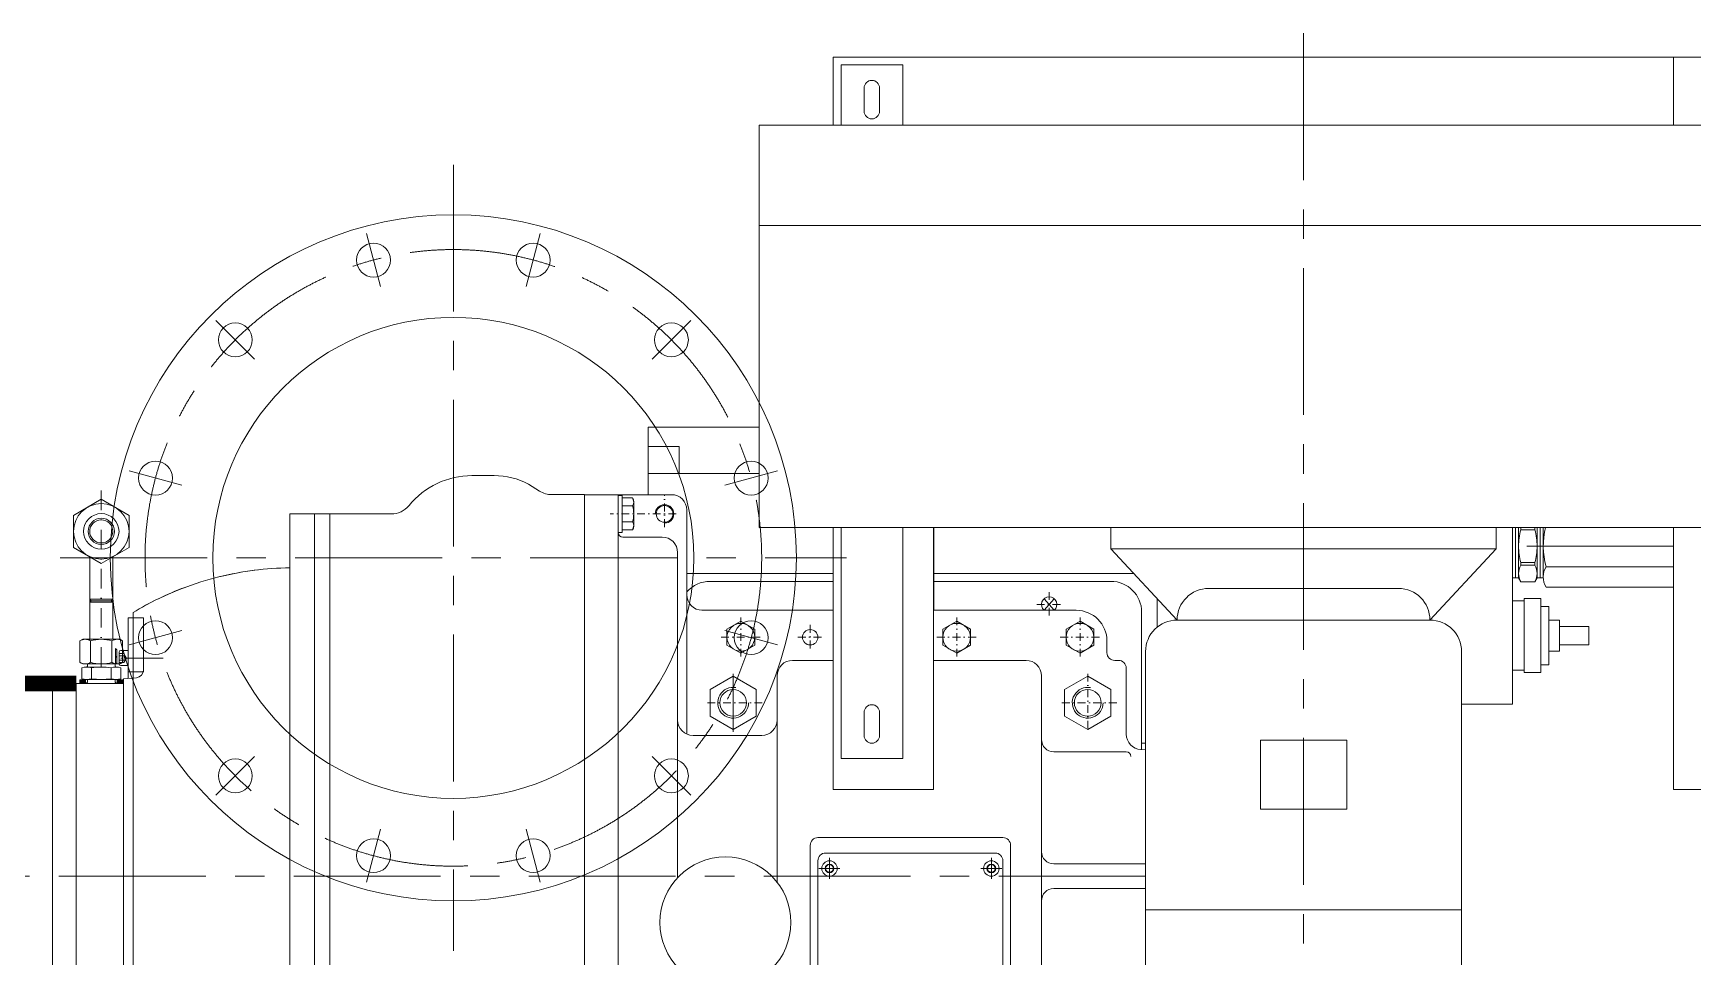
# Model space of a CAD drawing. Header units: millimetres. Extents: x 2 to 503272, y 1 to 383444.
# Drawn here: x 405015 to 432358, y 137712 to 152930 of the extents above; entities that cross this region are included whole.
import ezdxf

# ---------------------------------------------------------------- set-up
doc = ezdxf.new("R2010")
doc.units = ezdxf.units.MM
doc.header["$LTSCALE"] = 25.4
for name, pattern in [('ACAD_ISO02W100', [15, 12, -3]), ('ACAD_ISO04W100', [30, 24, -3, 0, -3]), ('CENTER', [50.8, 31.75, -6.35, 6.35, -6.35]), ('DASHDOT', [25.4, 12.7, -6.35, 0, -6.35]), ('虚线', [2, 1, -1])]:
    doc.linetypes.add(name, pattern=pattern)
for name, color, linetype, lineweight in [('CAXA1', 5, 'CENTER', 5), ('CAXA3', 7, 'Continuous', 5), ('EB0', 7, 'Continuous', 5), ('剖面线', 4, 'Continuous', 5), ('虚线层', 6, 'ACAD_ISO02W100', 5)]:
    doc.layers.add(name, color=color, linetype=linetype, lineweight=lineweight)
pattern_1 = [(180, (410954.985, 137141.673), (-9e-15, -24.1935), []), (240, (410954.985, 137141.673), (20.952186, -12.09675), []), (300, (410954.985, 137141.673), (20.952186, 12.09675), [])]

msp = doc.modelspace()

# ---------------------------------------------------------------- hatches: boundary and pattern name
at = {"lineweight": 5}
h = msp.add_hatch(color=7, dxfattribs=at)
h.paths.add_polyline_path([(406327.1, 143553.34), (406326.87, 143603.91), (406301.7, 143578.74)])
h.paths.add_polyline_path([(405946.1, 143553.34), (405971.5, 143578.74), (405946.34, 143603.91), (405945.76, 143603.91)])
h = msp.add_hatch(dxfattribs=at)
h.set_pattern_fill('NET3', scale=7.62, angle=-180, style=0)
h.set_pattern_definition(pattern_1)
h.paths.add_polyline_path([(405781, 142274.45), (405781, 142223.65), (405844.5, 142223.65), (405844.5, 142274.45)])
h.paths.add_polyline_path([(405876.25, 142283.34), (405844.5, 142274.45), (405844.5, 142223.65), (405876.25, 142214.76)])
h = msp.add_hatch(dxfattribs=at)
h.set_pattern_fill('NET3', scale=7.62, angle=-180, style=0)
h.set_pattern_definition(pattern_1)
h.paths.add_polyline_path([(406428.7, 142274.45), (406396.95, 142283.34), (406396.95, 142214.76), (406428.7, 142223.65)])
h = msp.add_hatch(dxfattribs=at)
h.set_pattern_fill('NET3', scale=7.62, angle=-180, style=0)
h.set_pattern_definition(pattern_1)
h.paths.add_polyline_path([(406428.7, 142274.45), (406428.7, 142223.65), (406492.2, 142223.65), (406492.2, 142274.45)])
at = {"layer": '剖面线', "lineweight": 5}
h = msp.add_hatch(dxfattribs=at)
h.set_pattern_fill('JIS_WOOD', scale=127, angle=-90, style=0)
h.set_pattern_definition([(225, (405462.06, 157864.91), (-63.5, 63.5), [])])
h.paths.add_polyline_path([(406390.6, 142537.34), (406371.55, 142548.34), (406371.55, 142765.94), (406390.6, 142765.94)])

# ---------------------------------------------------------------- linework, layer by layer
at = {"color": 7, "lineweight": 5}
for p, q in [((415149.37, 145326.05), (415149.37, 146437.77)), ((415657.41, 146120.1), (415149.41, 146120.1)), ((415657.37, 146120.1), (415657.37, 145675.77)), ((416978.17, 145675.62), (415149.37, 145675.62)), ((415530.33, 145326.05), (414095.23, 145326.05)), ((414654.03, 145326.05), (414654.03, 132753.51)), ((414654.03, 145313.69), (414654.03, 145313.69)), ((414654.03, 145313.69), (414717.53, 145313.69)), ((414717.53, 145313.69), (414717.53, 145313.69)), ((414717.53, 145313.69), (414717.53, 144704.09)), ((414717.53, 145161.29), (414717.53, 145272.85)), ((414717.53, 145272.85), (414717.53, 145272.85)), ((414717.53, 145272.85), (414888.56, 145272.85)), ((414888.56, 145272.85), (414717.53, 145272.85)), ((414888.56, 145272.85), (414908.03, 145206.86)), ((414889.81, 145270.89), (414888.56, 145272.85)), ((414888.56, 145272.85), (414908.03, 145206.86)), ((414891.01, 145268.9), (414889.81, 145270.89)), ((414892.18, 145266.89), (414891.01, 145268.9)), ((414893.31, 145264.86), (414892.18, 145266.89)), ((414894.4, 145262.8), (414893.31, 145264.86)), ((414895.45, 145260.73), (414894.4, 145262.8)), ((414896.46, 145258.63), (414895.45, 145260.73)), ((414897.43, 145256.52), (414896.46, 145258.63)), ((414898.35, 145254.39), (414897.43, 145256.52)), ((414899.24, 145252.24), (414898.35, 145254.39)), ((414900.09, 145250.07), (414899.24, 145252.24)), ((414900.9, 145247.89), (414900.09, 145250.07)), ((414901.66, 145245.7), (414900.9, 145247.89)), ((414902.38, 145243.49), (414901.66, 145245.7)), ((414903.06, 145241.26), (414902.38, 145243.49)), ((414903.7, 145239.03), (414903.06, 145241.26)), ((414904.29, 145236.78), (414903.7, 145239.03)), ((414904.84, 145234.52), (414904.29, 145236.78)), ((414905.35, 145232.25), (414904.84, 145234.52)), ((414905.81, 145229.97), (414905.35, 145232.25)), ((414906.23, 145227.68), (414905.81, 145229.97)), ((414906.61, 145225.39), (414906.23, 145227.68)), ((414906.94, 145223.09), (414906.61, 145225.39)), ((414907.23, 145220.78), (414906.94, 145223.09)), ((414907.47, 145218.47), (414907.23, 145220.78)), ((414907.67, 145216.15), (414907.47, 145218.47)), ((414907.83, 145213.83), (414907.67, 145216.15)), ((414907.94, 145211.51), (414907.83, 145213.83)), ((414908, 145209.19), (414907.94, 145211.51)), ((414908.03, 145206.86), (414908, 145209.19)), ((414908.03, 145206.86), (414908.03, 145008.89)), ((414908.03, 144810.91), (414908.03, 145206.86)), ((414654.03, 145180.34), (414654.03, 145180.34)), ((414717.53, 145180.34), (414717.53, 145180.34)), ((414717.53, 145161.29), (414717.53, 145161.29)), ((414888.56, 145140.87), (414717.53, 145140.87)), ((414908.03, 145008.89), (414908.03, 145008.89)), ((414908.03, 145008.89), (414908.03, 144810.91)), ((415784.33, 141380.25), (415784.33, 145072.05)), ((414654.03, 144837.44), (414654.03, 144837.44)), ((414717.53, 144704.09), (414654.03, 144704.09)), ((414711.11, 144704.09), (414711.11, 144704.09)), ((414711.11, 144704.09), (414717.53, 144704.09)), ((414888.56, 144876.91), (414717.53, 144876.91)), ((414717.53, 144744.92), (414717.53, 144856.49)), ((414717.53, 144856.49), (414717.53, 144856.49)), ((414717.53, 144837.44), (414717.53, 144837.44)), ((414888.56, 144744.92), (414717.53, 144744.92)), ((414717.53, 144744.92), (414717.53, 144744.92)), ((414888.56, 144744.92), (414717.53, 144744.92)), ((414717.53, 144704.09), (414717.53, 144704.09)), ((414908.03, 144810.91), (414888.56, 144744.92)), ((414908.03, 144810.91), (414888.56, 144744.92)), ((414888.56, 144744.92), (414889.81, 144746.89)), ((414889.81, 144746.89), (414891.01, 144748.88)), ((414891.01, 144748.88), (414892.18, 144750.89)), ((414892.18, 144750.89), (414893.31, 144752.92)), ((414893.31, 144752.92), (414894.4, 144754.97)), ((414894.4, 144754.97), (414895.45, 144757.05)), ((414895.45, 144757.05), (414896.46, 144759.14)), ((414896.46, 144759.14), (414897.43, 144761.26)), ((414897.43, 144761.26), (414898.35, 144763.39)), ((414898.35, 144763.39), (414899.24, 144765.54)), ((414899.24, 144765.54), (414900.09, 144767.7)), ((414900.09, 144767.7), (414900.9, 144769.88)), ((414900.9, 144769.88), (414901.66, 144772.08)), ((414901.66, 144772.08), (414902.38, 144774.29)), ((414902.38, 144774.29), (414903.06, 144776.51)), ((414903.06, 144776.51), (414903.7, 144778.75)), ((414903.7, 144778.75), (414904.29, 144781)), ((414904.29, 144781), (414904.84, 144783.26)), ((414904.84, 144783.26), (414905.35, 144785.53)), ((414905.35, 144785.53), (414905.81, 144787.8)), ((414905.81, 144787.8), (414906.23, 144790.09)), ((414906.23, 144790.09), (414906.61, 144792.39)), ((414906.61, 144792.39), (414906.94, 144794.69)), ((414906.94, 144794.69), (414907.23, 144796.99)), ((414907.23, 144796.99), (414907.47, 144799.31)), ((414907.47, 144799.31), (414907.67, 144801.62)), ((414907.67, 144801.62), (414907.83, 144803.94)), ((414907.83, 144803.94), (414907.94, 144806.27)), ((414907.94, 144806.27), (414908, 144808.59)), ((414908, 144808.59), (414908.03, 144810.91)), ((419855.7, 143421.38), (419855.7, 144786.77)), ((429386.17, 144786.77), (429386.17, 141873.29)), ((429386.17, 143956.44), (429386.17, 144786.77)), ((429436.97, 144786.77), (429436.97, 144477.14)), ((429487.77, 144786.77), (429487.77, 144477.14)), ((429523.61, 144744.15), (429755.71, 144744.15)), ((429524.64, 144786.77), (429524.64, 144744.15)), ((429755.71, 144786.77), (429755.71, 144744.15)), ((429792.57, 144786.77), (429792.57, 144477.14)), ((429843.37, 144786.77), (429843.37, 144477.14)), ((429894.17, 143971.21), (429894.17, 144786.77)), ((429894.17, 143956.44), (429894.17, 144786.77)), ((414730.23, 144627.6), (415377.93, 144627.6)), ((415631.93, 139016.1), (415631.93, 144373.6)), ((429436.97, 143956.44), (429436.97, 144477.14)), ((429487.77, 143956.44), (429487.77, 144477.14)), ((429792.57, 143956.44), (429792.57, 144477.14)), ((429843.37, 143956.44), (429843.37, 144477.14)), ((405946.1, 142943.74), (405946.1, 144303.8)), ((406327.1, 142943.74), (406327.1, 144303.8)), ((429523.61, 144210.13), (429755.71, 144210.13)), ((429523.61, 144162.6), (429755.71, 144162.6)), ((429524.64, 144162.6), (429524.64, 144210.13)), ((429755.71, 144162.6), (429755.71, 144210.13)), ((429939.36, 144139.85), (432040.37, 144139.85)), ((418197.37, 144024.77), (415784.33, 144024.77)), ((418197.37, 143897.78), (416165.41, 143897.78)), ((423148.56, 144024.77), (419855.7, 144024.77)), ((422769.41, 143897.78), (419855.7, 143897.78)), ((429436.97, 143956.44), (429386.17, 143956.44)), ((429487.77, 143956.44), (429436.97, 143956.44)), ((429487.77, 143956.44), (429524.64, 143892.45)), ((429524.92, 143892.45), (429755.71, 143892.45)), ((429792.57, 143956.44), (429755.71, 143892.45)), ((429792.57, 143956.44), (429894.17, 143956.44)), ((405945.76, 143603.91), (406326.86, 143604.8)), ((405971.5, 143578.74), (405945.76, 143604.49)), ((405946.1, 143553.34), (405945.76, 143604.49)), ((405971.5, 143578.74), (405946.1, 143553.34)), ((405946.1, 143553.34), (406327.1, 143554.24)), ((405971.5, 143578.74), (406301.7, 143578.74)), ((406301.7, 143578.74), (405971.5, 143578.74)), ((406301.7, 143578.74), (406326.87, 143603.91)), ((406301.7, 143578.74), (406327.1, 143553.34)), ((406327.1, 143553.34), (406326.87, 143603.91)), ((423531.79, 143614.04), (423531.79, 143142.86)), ((429386.17, 143575.09), (429576.67, 143575.09)), ((429576.67, 143613.19), (429576.67, 142393.99)), ((429576.67, 143613.19), (429856.07, 143613.19)), ((429856.07, 143613.19), (429856.07, 142393.99)), ((429939.36, 143802.57), (432040.37, 143802.57)), ((406576.83, 142297.63), (406576.83, 143294.26)), ((406576.83, 143294.26), (406830.83, 143294.26)), ((406830.83, 142405.26), (406830.83, 143294.26)), ((416030.61, 143421.38), (418197.37, 143421.38)), ((416038.33, 143421.26), (418197.37, 143421.26)), ((419848.37, 143421.38), (422007.6, 143421.38)), ((419848.37, 143421.26), (422197.99, 143421.26)), ((423277.41, 143389.78), (423277.41, 141127.13)), ((429856.07, 143486.19), (429983.07, 143486.19)), ((429983.07, 143486.19), (429983.07, 142520.99)), ((429983.07, 143257.59), (430160.87, 143257.59)), ((430160.87, 143257.59), (430160.87, 142749.59)), ((430160.87, 143155.99), (430643.47, 143155.99)), ((430643.47, 143155.99), (430643.47, 142851.19)), ((405831.8, 142943.74), (405784.65, 142916.52)), ((405784.65, 142564.57), (405784.65, 142916.52)), ((405831.8, 142943.74), (406441.4, 142943.74)), ((405960.63, 142564.57), (405960.63, 142916.52)), ((406312.58, 142564.57), (406312.58, 142916.52)), ((406371.55, 142537.27), (406371.55, 142791.34)), ((406371.55, 142791.34), (406390.6, 142772.29)), ((406371.55, 142548.34), (406371.55, 142791.34)), ((406371.55, 142537.27), (406371.55, 142791.34)), ((406371.55, 142791.34), (406390.6, 142772.29)), ((406390.6, 142772.29), (406390.6, 142556.39)), ((406390.6, 142772.29), (406390.6, 142556.39)), ((406390.6, 142537.34), (406390.6, 142765.94)), ((406432.05, 142733.23), (406432.05, 142534.5)), ((406441.4, 142943.74), (406488.56, 142916.52)), ((406456.89, 142758.07), (406576.83, 142758.07)), ((406488.56, 142564.57), (406488.56, 142916.52)), ((406576.83, 142509.66), (406576.83, 142758.07)), ((406830.83, 142405.26), (406830.83, 142849.76)), ((422705.99, 142913.26), (422705.99, 142722.76)), ((430160.87, 142749.59), (429983.07, 142749.59)), ((430160.87, 142851.19), (430643.47, 142851.19)), ((405831.8, 142537.34), (405784.65, 142564.57)), ((405854.31, 142486.54), (405813.98, 142475.74)), ((405813.98, 142294.15), (405813.98, 142475.74)), ((405831.8, 142537.34), (406400.57, 142537.34)), ((406136.6, 142486.54), (405854.31, 142486.54)), ((405908, 142530.99), (405901.65, 142537.34)), ((405908, 142499.24), (405908, 142530.99)), ((405975.29, 142294.15), (405975.29, 142475.74)), ((406297.92, 142294.15), (406297.92, 142475.74)), ((406365.2, 142530.99), (406390.6, 142556.39)), ((406365.2, 142499.24), (406365.2, 142530.99)), ((406378.53, 142544.32), (406371.55, 142548.34)), ((406441.4, 142537.34), (406371.55, 142537.34)), ((406418.9, 142486.54), (406377.9, 142486.54)), ((406390.6, 142537.34), (406390.53, 142537.38)), ((406418.9, 142486.54), (406459.23, 142475.74)), ((406508.25, 142707.19), (406432.05, 142707.19)), ((406508.25, 142670.52), (406432.05, 142670.52)), ((406508.25, 142597.2), (406432.05, 142597.2)), ((406508.25, 142560.54), (406432.05, 142560.54)), ((406441.4, 142537.34), (406488.56, 142564.57)), ((406456.89, 142509.66), (406576.83, 142509.66)), ((406459.23, 142294.15), (406459.23, 142475.74)), ((406508.25, 142707.19), (406550.58, 142633.86)), ((406508.25, 142560.54), (406550.58, 142633.86)), ((417526.08, 142596.18), (418197.37, 142596.19)), ((419848.37, 142596.19), (421372.51, 142596.19)), ((422896.49, 142595.76), (422832.99, 142595.76)), ((423023.49, 142468.76), (423023.49, 141381.47)), ((429856.07, 142520.99), (429983.07, 142520.99)), ((405078.23, 142214.76), (406500.63, 142214.76)), ((405781, 142223.65), (405781, 142274.45)), ((405781, 142274.45), (405844.5, 142274.45)), ((405781, 142223.65), (405844.5, 142223.65)), ((405854.31, 142283.34), (405813.98, 142294.15)), ((405844.5, 142274.45), (405876.25, 142283.34)), ((405844.5, 142223.65), (405844.5, 142274.45)), ((405844.5, 142223.65), (405876.25, 142214.76)), ((406136.6, 142283.34), (405854.31, 142283.34)), ((405876.25, 142283.34), (406136.6, 142283.34)), ((405876.25, 142214.76), (405876.25, 142283.34)), ((406136.6, 142214.76), (405876.25, 142214.76)), ((405908, 142238.89), (405882.6, 142213.49)), ((405901.65, 142232.61), (405901.65, 142214.76)), ((405908, 142270.64), (405908, 142238.89)), ((406136.6, 142283.34), (406396.95, 142283.34)), ((406365.2, 142270.64), (406365.2, 142238.89)), ((406365.2, 142238.89), (406390.6, 142213.49)), ((406418.9, 142283.34), (406377.9, 142283.34)), ((406396.95, 142214.76), (406389.33, 142214.76)), ((406396.95, 142214.76), (406396.95, 142283.34)), ((406428.7, 142274.45), (406396.95, 142283.34)), ((406428.7, 142223.65), (406396.95, 142214.76)), ((406418.9, 142283.34), (406459.23, 142294.15)), ((406428.7, 142223.65), (406428.7, 142274.45)), ((406492.2, 142274.45), (406428.7, 142274.45)), ((406492.2, 142223.65), (406428.7, 142223.65)), ((406492.2, 142223.65), (406492.2, 142274.45)), ((406500.63, 142290.96), (406714.9, 142309.71)), ((406576.83, 142405.26), (406830.83, 142405.26)), ((416546.6, 142376.29), (416546.6, 141418.56)), ((417272.09, 141613.02), (417272.08, 142342.18)), ((421626.51, 126267.99), (421626.51, 142342.19)), ((423023.6, 142291.08), (423023.6, 141620.53)), ((429576.67, 142432.09), (429386.17, 142432.09)), ((429576.67, 142393.99), (429856.07, 142393.99)), ((429386.17, 141873.29), (428547.87, 141873.29)), ((417272.09, 141613.02), (417272.03, 138939.79)), ((415885.93, 141359.05), (417018.09, 141359.05)), ((423340.87, 141123.8), (423264.2, 141127.82)), ((423340.87, 141230.77), (423277.41, 141230.77)), ((421829.71, 141089.47), (423023.51, 141089.47)), ((417816.54, 136877.81), (417816.54, 139548.19)), ((417943.54, 139675.19), (420991.48, 139675.19)), ((421118.48, 136877.81), (421118.48, 139548.19)), ((417943.41, 139294.19), (417943.41, 137135.19)), ((418070.41, 139421.19), (420864.41, 139421.19)), ((418133.91, 139239.14), (418070.41, 139202.47)), ((418070.41, 139202.47), (418070.41, 139131.91)), ((418133.91, 138994.18), (418133.91, 139340.2)), ((418133.91, 139239.14), (418197.41, 139202.47)), ((418197.41, 139202.47), (418197.41, 139131.91)), ((420800.91, 139239.14), (420737.41, 139202.47)), ((420737.41, 139202.47), (420737.41, 139131.91)), ((420800.91, 138994.18), (420800.91, 139340.2)), ((420800.91, 139239.14), (420864.41, 139202.47)), ((420864.41, 139202.47), (420864.41, 139131.91)), ((420991.41, 139294.19), (420991.41, 137135.19)), ((421829.71, 139243.07), (423340.87, 139243.07)), ((418306.92, 139167.19), (417960.9, 139167.19)), ((418133.91, 139095.25), (418070.41, 139131.91)), ((418133.91, 139095.25), (418197.41, 139131.91)), ((420973.92, 139167.19), (420627.9, 139167.19)), ((420800.91, 139095.25), (420737.41, 139131.91)), ((420800.91, 139095.25), (420864.41, 139131.91)), ((421111.01, 139039.76), (421111.01, 139039.88)), ((421829.71, 138836.67), (423340.87, 138836.67))]:
    msp.add_line(p, q, dxfattribs=at)
at = {"color": 7, "linetype": 'DASHDOT', "lineweight": 5}
msp.add_line((406136.6, 145393.98), (406136.6, 142378.14), dxfattribs=at)
at = {"color": 7, "linetype": '虚线', "lineweight": 5}
for p, q in [((414711.11, 145313.69), (414654.03, 145313.69)), ((414717.53, 145313.69), (414711.11, 145313.69)), ((414711.11, 145313.69), (414711.11, 145313.69)), ((414717.53, 145180.34), (414717.53, 145313.69)), ((414717.53, 144744.92), (414717.53, 145272.85)), ((414654.03, 144704.09), (414711.11, 144704.09))]:
    msp.add_line(p, q, dxfattribs=at)
at = {"color": 7, "linetype": 'DASHDOT', "lineweight": 5, "ltscale": 0.4}
for p, q in [((415416.03, 144792.66), (415416.03, 145326.1)), ((415609.55, 145008.89), (414518.23, 145008.89)), ((421753.41, 143719.98), (421753.41, 143313.58)), ((416673.6, 143302.84), (416673.6, 142651.01)), ((420229.6, 143302.84), (420229.6, 142651.01)), ((421550.21, 143516.78), (421956.61, 143516.78)), ((422261.6, 143302.84), (422261.6, 142651.01)), ((417816.6, 143180.13), (417816.6, 142773.73)), ((416347.68, 142976.93), (416999.52, 142976.93)), ((417613.4, 142976.93), (418019.8, 142976.93)), ((419903.68, 142976.93), (420555.52, 142976.93)), ((421935.68, 142976.93), (422587.52, 142976.93)), ((422388.6, 142376.29), (422388.6, 141418.56)), ((417025.47, 141897.43), (416067.73, 141897.43)), ((422867.47, 141897.43), (421909.73, 141897.43))]:
    msp.add_line(p, q, dxfattribs=at)
at = {"color": 7, "linetype": 'ACAD_ISO04W100', "lineweight": 5}
msp.add_line((407156.22, 142633.86), (406393.95, 142633.86), dxfattribs=at)
at = {"color": 7, "lineweight": 5}
for points in [[(406593.8, 144985.71), (406136.6, 145249.67), (405679.4, 144985.71), (405679.4, 144457.78), (406136.6, 144193.81), (406593.8, 144457.78)], [(416902.2, 143108.91), (416673.6, 143240.89), (416445, 143108.91), (416445, 142844.94), (416673.6, 142712.96), (416902.2, 142844.94)], [(420458.2, 143108.91), (420229.6, 143240.89), (420001, 143108.91), (420001, 142844.94), (420229.6, 142712.96), (420458.2, 142844.94)], [(422490.2, 143108.91), (422261.6, 143240.89), (422033, 143108.91), (422033, 142844.94), (422261.6, 142712.96), (422490.2, 142844.94)], [(416927.6, 142117.4), (416546.6, 142337.37), (416165.6, 142117.4), (416165.6, 141677.45), (416546.6, 141457.48), (416927.6, 141677.45)], [(422769.6, 142117.4), (422388.6, 142337.37), (422007.6, 142117.4), (422007.6, 141677.45), (422388.6, 141457.48), (422769.6, 141677.45)]]:
    msp.add_lwpolyline(points, close=True, dxfattribs=at)
at = {"color": 7, "lineweight": 5, "const_width": 254}
msp.add_lwpolyline([(405724.59, 142214.76), (403438.59, 142214.76)], dxfattribs=at)
at = {"color": 7, "lineweight": 5}
for centre, radius in [((411937.09, 144284.86), 5651.5), ((410622.29, 149191.77), 279.4), ((413251.89, 149191.77), 279.4), ((411937.09, 144284.86), 3962.4), ((408344.99, 147876.97), 279.4), ((415529.2, 147876.97), 279.4), ((407030.19, 145599.66), 279.4), ((416844, 145599.66), 279.4), ((406136.6, 144721.74), 457.2), ((406136.6, 144721.74), 292.1), ((406136.6, 144721.74), 215.9), ((415416.03, 145008.89), 137.27), ((406136.6, 144721.74), 190.5), ((407030.19, 142970.06), 279.4), ((416673.6, 142976.93), 228.6), ((416844, 142970.06), 279.4), ((417816.6, 142976.93), 127), ((420229.6, 142976.93), 228.6), ((422261.6, 142976.93), 228.6), ((416546.6, 141897.43), 219.63), ((422388.6, 141897.43), 219.63), ((408344.99, 140692.76), 279.4), ((415529.2, 140692.76), 279.4), ((410622.29, 139377.96), 279.4), ((413251.89, 139377.96), 279.4), ((416419.4, 138277.72), 1079.5), ((418133.91, 139167.19), 127), ((418133.91, 139167.19), 72.64), ((418133.91, 139167.19), 63.5), ((420800.91, 139167.19), 127), ((420800.91, 139167.19), 72.64), ((420800.91, 139167.19), 63.5)]:
    msp.add_circle(centre, radius, dxfattribs=at)
for centre, radius, start, end in [((414786.43, 145206.86), 121.6, 327.132768, 32.867232), ((415530.33, 145072.05), 254, 360, 90), ((414450.83, 145008.89), 457.2, 343.221345, 16.778655), ((415416.03, 145008.89), 152.4, 270, 180), ((414730.23, 144703.8), 76.2, 180, 270), ((414786.43, 144810.91), 121.6, 327.132768, 32.867232), ((430473.1, 144477.14), 985.33, 164.276943, 180), ((428807.25, 144477.14), 985.33, 0, 15.723057), ((431175.54, 144477.14), 1281.37, 166.016883, 195.26148), ((415377.93, 144373.6), 254, 0, 90), ((430473.1, 144477.14), 985.33, 180, 195.723057), ((428807.25, 144477.14), 985.33, 344.276943, 0), ((429753.61, 144027.53), 265.84, 149.461874, 210.538126), ((429526.74, 144027.53), 265.84, 329.461874, 30.538126), ((430231.46, 143971.21), 337.29, 150, 210), ((416165.41, 143389.78), 508, 90, 138.604559), ((422769.41, 143389.78), 508, 360, 90), ((416038.33, 143675.26), 254, 180, 270), ((421753.41, 143516.78), 127, 311.227636, 228.772364), ((422197.99, 142913.26), 508, 0, 90), ((405872.64, 142787.94), 155.8, 55.615753, 124.384247), ((406136.6, 142361.37), 582.38, 90, 107.587954), ((406136.6, 142361.37), 582.38, 72.412046, 90), ((406400.57, 142787.94), 155.8, 55.615753, 124.384247), ((406456.89, 142733.23), 24.84, 90, 180), ((405872.64, 142693.15), 155.8, 235.615753, 304.384247), ((405894.64, 142180.13), 306.41, 74.73852, 105.26148), ((405895.3, 142499.24), 12.7, 269.880153, 0), ((406136.6, 143119.72), 582.38, 252.412046, 270), ((406119.45, 141533.2), 953.5, 88.96905, 98.695681), ((406136.6, 143119.72), 582.38, 270, 287.587954), ((406153.76, 141533.2), 953.5, 81.304319, 91.03095), ((406378.57, 142180.13), 306.41, 74.73852, 105.26148), ((406400.57, 142693.15), 155.8, 235.615753, 304.384247), ((406377.9, 142499.24), 12.7, 180, 270), ((406456.89, 142534.5), 24.84, 180, 270), ((406471.59, 142688.86), 40.99, 333.434949, 26.565051), ((406368.97, 142633.86), 144.02, 345.252867, 14.747133), ((406471.59, 142578.87), 40.99, 333.434949, 26.565051), ((417526.08, 142342.18), 254, 90, 180), ((421372.51, 142342.19), 254, 0, 90), ((422832.99, 142722.76), 127, 180, 270), ((422896.49, 142468.76), 127, 360, 90), ((405894.64, 142589.76), 306.41, 254.73852, 285.26148), ((405895.3, 142270.64), 12.7, 360, 90.119847), ((406119.45, 143236.69), 953.5, 261.304319, 271.03095), ((406153.76, 143236.69), 953.5, 268.96905, 278.695681), ((406378.57, 142589.76), 306.41, 254.73852, 285.26148), ((406377.9, 142270.64), 12.7, 90, 180), ((406703.83, 142436.23), 127, 275, 360), ((416546.6, 141897.43), 254, 80, 0), ((422388.6, 141897.43), 254, 80, 0), ((415885.93, 141613.05), 254, 180, 270), ((417018.09, 141613.05), 254, 270, 0), ((423277.49, 141381.47), 254, 180, 267), ((421829.71, 141292.67), 203.2, 180, 270), ((423023.51, 141013.27), 76.2, 0, 90), ((417943.54, 139548.19), 127, 90, 180), ((420991.48, 139548.19), 127, 0, 90), ((418070.41, 139294.19), 127, 90, 180), ((420864.41, 139294.19), 127, 0, 90), ((421829.71, 139446.27), 203.2, 180, 270), ((421829.71, 138633.47), 203.2, 90, 180)]:
    msp.add_arc(centre, radius, start, end, dxfattribs=at)
at = {"layer": 'CAXA1', "linetype": 'CENTER', "lineweight": 5, "ltscale": 3}
for p, q in [((425944.37, 152929.9), (425944.37, 136490.02)), ((411937.09, 150761.99), (411937.09, 137807.74)), ((410738.88, 148756.67), (410505.71, 149626.87)), ((413135.31, 148756.67), (413368.48, 149626.87)), ((408663.51, 147558.45), (408026.47, 148195.48)), ((415210.68, 147558.45), (415847.71, 148195.48)), ((407465.29, 145483.08), (406595.09, 145716.25)), ((416408.89, 145483.08), (417279.1, 145716.25)), ((432040.37, 144476.79), (429386.17, 144476.79)), ((405459.97, 144284.86), (418414.22, 144284.86)), ((407465.29, 143086.65), (406595.09, 142853.48)), ((416408.89, 143086.65), (417279.1, 142853.48)), ((408663.51, 141011.28), (408026.47, 140374.24)), ((415210.68, 141011.28), (415847.71, 140374.24)), ((410738.88, 139813.06), (410505.71, 138942.86)), ((413135.31, 139813.06), (413368.48, 138942.86)), ((423340.87, 139039.76), (362291.39, 139039.76))]:
    msp.add_line(p, q, dxfattribs=at)
msp.add_circle((411937.09, 144284.86), 5080, dxfattribs=at)
at = {"layer": 'CAXA3', "color": 7, "linetype": 'Continuous', "lineweight": 5}
for p, q in [((418197.37, 151412.59), (418197.37, 152533.77)), ((433691.37, 152533.77), (418197.37, 152533.77)), ((419340.37, 152406.77), (418324.37, 152406.77)), ((418324.37, 152406.77), (418324.37, 151412.59)), ((419340.37, 152406.77), (419340.37, 151412.59)), ((432040.37, 151412.59), (432040.37, 152533.77)), ((418705.37, 151644.77), (418705.37, 152025.77)), ((418959.37, 151644.77), (418959.37, 152025.77)), ((416978.17, 144786.77), (416978.17, 151412.59)), ((416978.17, 151412.59), (434910.57, 151412.59)), ((416978.17, 149761.55), (434910.57, 149761.55)), ((416978.17, 144786.77), (434910.57, 144786.77)), ((418197.37, 140468.77), (418197.37, 144786.77)), ((418324.37, 140976.77), (418324.37, 144786.77)), ((419340.37, 140976.77), (419340.37, 144786.77)), ((419848.37, 140468.77), (419848.37, 144786.77)), ((422769.37, 144786.77), (422769.37, 144431.17)), ((429119.37, 144786.77), (429119.37, 144431.17)), ((432040.37, 140468.77), (432040.37, 144786.77)), ((422769.37, 144431.17), (429119.37, 144431.17)), ((422769.37, 144431.17), (423861.57, 143260.61)), ((429119.37, 144431.17), (428027.17, 143260.61)), ((424382.27, 143781.31), (427506.47, 143781.31)), ((423861.57, 143260.61), (428027.17, 143260.61)), ((423340.87, 142739.91), (423340.87, 137382.67)), ((428547.87, 142739.91), (428547.87, 137382.67)), ((418705.37, 141357.7), (418705.37, 141738.7)), ((418959.37, 141357.7), (418959.37, 141738.7)), ((425233.17, 141281.03), (426655.57, 141281.03)), ((425233.17, 141281.03), (425233.17, 140143.11)), ((426655.57, 141281.03), (426655.57, 140143.11)), ((418324.37, 140976.77), (419340.37, 140976.77)), ((418197.37, 140468.77), (419848.37, 140468.77)), ((433691.37, 140468.77), (432040.37, 140468.77)), ((425233.17, 140143.11), (426655.57, 140143.11)), ((423340.87, 138487.57), (428547.87, 138487.57))]:
    msp.add_line(p, q, dxfattribs=at)
for centre, radius, start, end in [((418832.37, 152025.77), 127, 0.000049, 180.000049), ((418832.37, 151644.77), 127, 179.999915, 359.999915), ((424382.27, 143260.61), 520.7, 90, 180), ((427506.47, 143260.61), 520.7, 0, 90), ((423861.57, 142739.91), 520.7, 90, 180), ((428027.17, 142739.91), 520.7, 0, 90), ((418832.37, 141738.7), 127, 0.000049, 180.000049), ((418832.37, 141357.7), 127, 179.999915, 359.999915)]:
    msp.add_arc(centre, radius, start, end, dxfattribs=at)
at = {"layer": 'EB0', "color": 7, "lineweight": 5}
for p, q in [((416978.17, 146437.77), (415149.37, 146437.77)), ((412239.7, 145640.02), (412608.44, 145640.02)), ((413175.85, 145499.93), (413356.89, 145385.38)), ((413560.61, 145326.34), (414095.23, 145326.34)), ((414095.23, 132753.19), (414095.23, 145326.1)), ((409243.83, 133070.76), (409243.83, 145008.76)), ((409243.83, 145008.76), (409650.23, 145008.76)), ((409421.63, 145008.76), (409650.23, 145008.76)), ((409650.23, 145008.76), (410911.67, 145008.76)), ((409650.23, 144780.03), (409650.23, 145008.76)), ((409650.23, 133070.76), (409650.23, 145008.76)), ((409904.09, 133070.76), (409904.09, 145008.76)), ((421837.24, 143421.38), (421669.58, 143612.18)), ((421669.58, 143421.38), (421837.24, 143612.18)), ((406660.74, 143384.22), (406660.18, 134695.82)), ((405332.23, 135864.76), (405332.23, 142214.76)), ((405724.59, 142214.76), (405724.59, 135864.76)), ((406500.63, 142290.96), (406500.63, 135788.56))]:
    msp.add_line(p, q, dxfattribs=at)
for centre, radius, start, end in [((412244.84, 144297.64), 1342.39, 90, 140.675844), ((412608.44, 144420.82), 1219.2, 62.263858, 90), ((412608.44, 144420.82), 1219.2, 53.51153, 53.524488), ((413560.61, 145707.34), 381, 237.676225, 270), ((410911.67, 145389.76), 381, 270.000007, 320.675825), ((409294.52, 139040.3), 5080, 90.571734, 103.885877), ((409294.52, 139040.3), 5080, 90.571734, 103.885877), ((409294.52, 139040.3), 5080, 103.719762, 118.358618), ((409294.52, 139040.3), 5080, 96.602977, 103.885877), ((409294.52, 139040.3), 5080, 110.486628, 121.228984)]:
    msp.add_arc(centre, radius, start, end, dxfattribs=at)
at = {"layer": '虚线层', "color": 7, "linetype": '虚线', "lineweight": 5}
msp.add_line((422642.28, 141884.68), (422642.6, 141884.68), dxfattribs=at)

doc.saveas('drawing.dxf')
